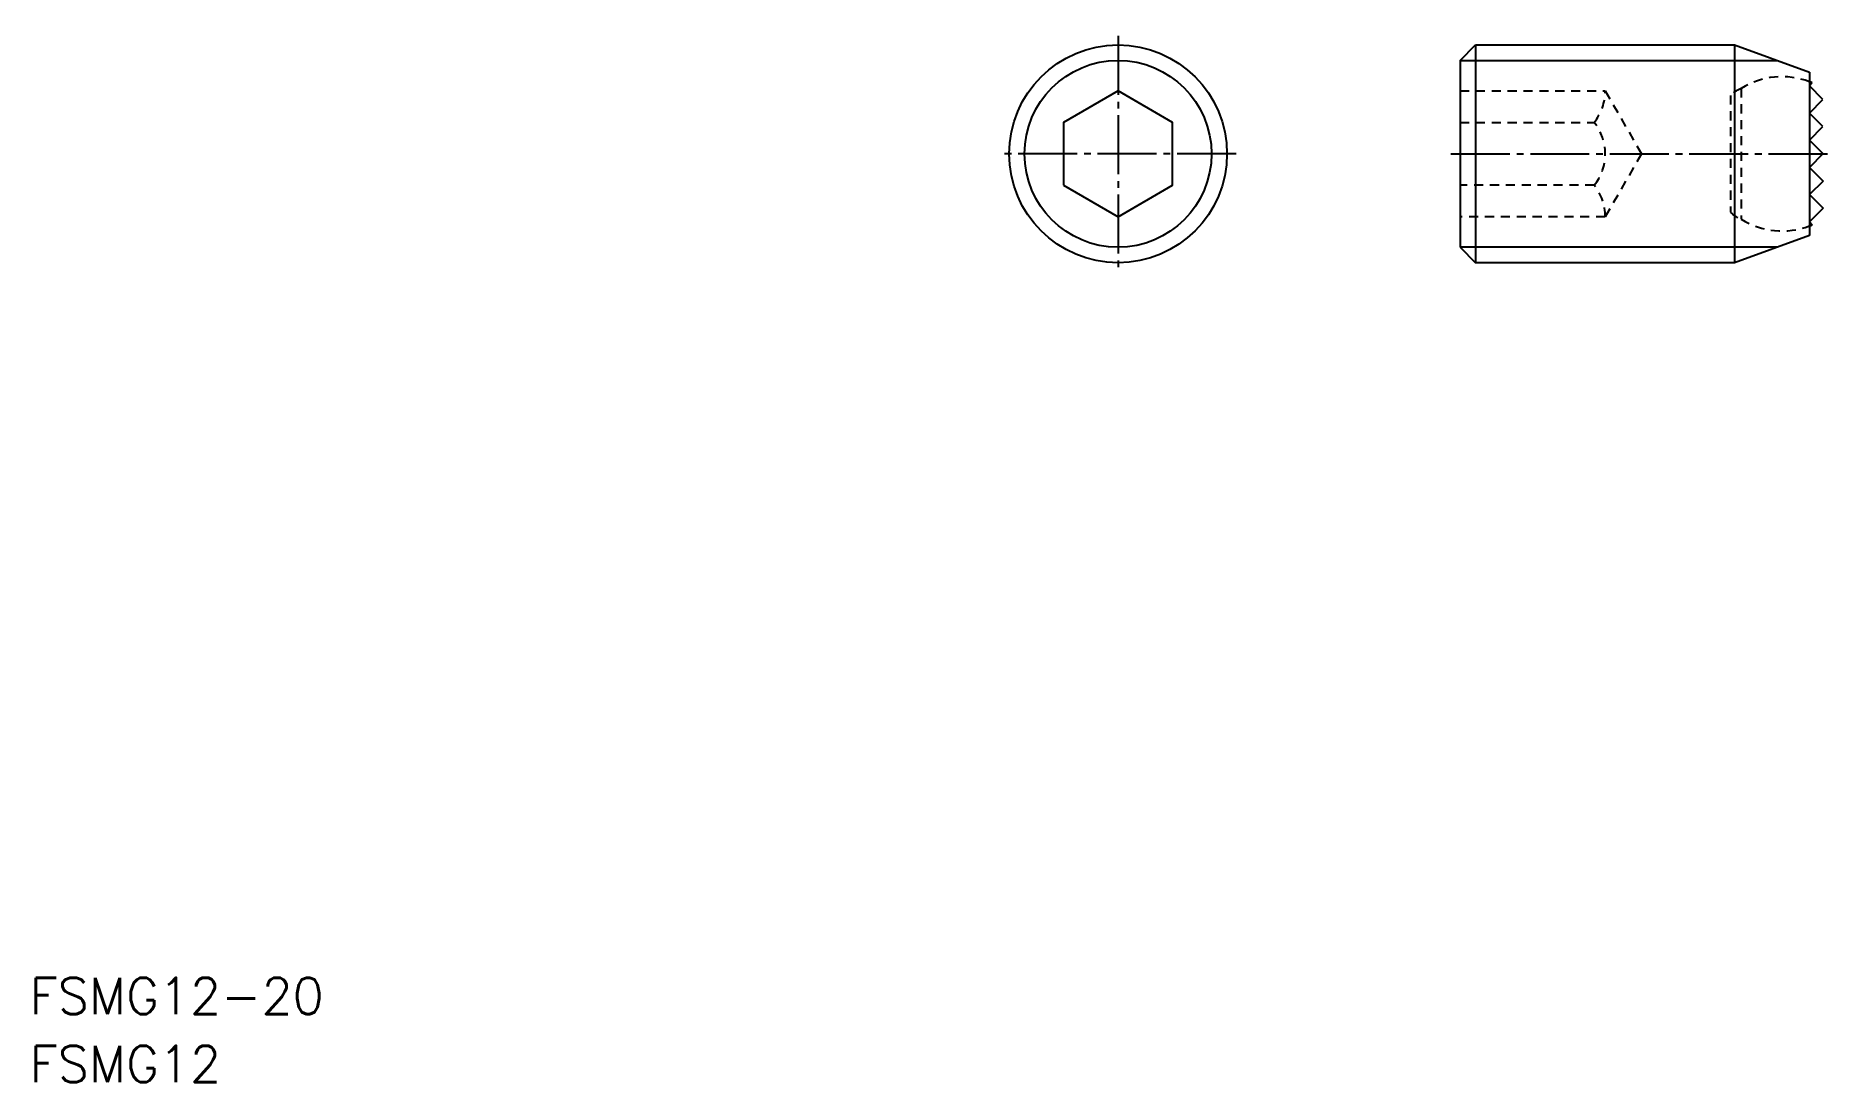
# Model space of a CAD drawing. Extents: x 2.8 to 101.8, y 2.5 to 60.2.
import ezdxf

# ---------------------------------------------------------------- set-up
doc = ezdxf.new("R2010")
doc.units = 0
doc.header["$LTSCALE"] = 0.25
doc.linetypes.add('CENTER', pattern=[17.5, 13, -1.5, 1.5, -1.5])
doc.linetypes.add('DASHED', pattern=[3.5, 2, -1.5])
doc.layers.get('0').update_dxf_attribs({"linetype": 'CONTINUOUS'})
doc.layers.add('CENTER', color=1, linetype='CENTER')
doc.styles.get("Standard").update_dxf_attribs({"font": 'txt.shx'})

msp = doc.modelspace()

# ---------------------------------------------------------------- linework, layer by layer
for p, q in [((81.311954, 58.815948), (82.161954, 59.665948)), ((82.161954, 59.665948), (82.161954, 47.665948)), ((82.161954, 59.665948), (96.441554, 59.665948)), ((96.441554, 59.665948), (96.441554, 47.665948)), ((96.441554, 59.665948), (100.562854, 58.165948)), ((81.311954, 58.815948), (81.311954, 48.515948)), ((100.562354, 57.416448), (100.723654, 57.577648)), ((101.311954, 56.665048), (100.562354, 57.416448)), ((100.562854, 58.165948), (100.562854, 49.165948)), ((100.562854, 55.915948), (101.311954, 56.665048)), ((101.311954, 55.165048), (100.562854, 55.915948)), ((83.161954, 55.397948), (83.161954, 55.398048)), ((85.011954, 55.397948), (85.012054, 55.397948)), ((100.562854, 54.415948), (101.311954, 55.165048)), ((101.312854, 53.665048), (100.562854, 54.415948)), ((101.311954, 53.665948), (100.562854, 52.915048)), ((100.562854, 52.915048), (101.312854, 52.165048)), ((101.312854, 52.165048), (100.562854, 51.416848)), ((100.562854, 51.416848), (101.312854, 50.665048)), ((101.312854, 50.665048), (100.562854, 49.916848)), ((100.562854, 49.916848), (100.723654, 49.754248)), ((81.311954, 48.515948), (82.161954, 47.665948)), ((100.562854, 49.165948), (96.441554, 47.665948)), ((96.441554, 47.665948), (82.161954, 47.665948))]:
    msp.add_line(p, q)
at = {"color": 3}
for p, q in [((81.311954, 58.815948), (98.776954, 58.815948)), ((98.776954, 48.515948), (81.311954, 48.515948))]:
    msp.add_line(p, q, dxfattribs=at)
at = {"color": 3, "linetype": 'DASHED'}
for p, q in [((81.311954, 57.130048), (89.311954, 57.130048)), ((89.311954, 57.130048), (91.311954, 53.665948)), ((96.212854, 56.885948), (96.212854, 50.445948)), ((96.811954, 57.271548), (96.811954, 50.060348)), ((81.311954, 55.397948), (88.711954, 55.397948)), ((91.311954, 53.665948), (89.311954, 50.201848)), ((88.711954, 51.933848), (81.311954, 51.933848)), ((89.311954, 50.201848), (81.311954, 50.201848))]:
    msp.add_line(p, q, dxfattribs=at)
msp.add_lwpolyline([(59.469454, 51.933948), (62.469454, 50.201848), (65.469454, 51.933948), (65.469454, 55.398048), (62.469454, 57.130048), (59.469454, 55.398048), (59.469454, 51.933948)])
msp.add_circle((62.469454, 53.665948), 6)
at = {"color": 3}
msp.add_circle((62.469454, 53.665948), 5.15, dxfattribs=at)
at = {"color": 3, "linetype": 'DASHED'}
for centre, radius, start, end in [((99.061954, 53.665948), 4.25, 69.319986, 121.965984), ((86.511954, 57.130048), 2.8, 321.787021, 0), ((97.659754, 55.295748), 2.15, 113.224997, 132.300023), ((86.511954, 53.665948), 2.8, 321.787021, 38.213306), ((86.511954, 50.201848), 2.8, 0, 38.213306), ((97.659754, 52.036148), 2.15, 227.700017, 246.774985), ((99.061954, 53.665948), 4.25, 238.033998, 290.679996)]:
    msp.add_arc(centre, radius, start, end, dxfattribs=at)
for start, end in [(66.984095, 69.319986), (290.679996, 293.016002)]:
    msp.add_arc((99.061954, 53.665948), 4.25, start, end)
at = {"layer": 'CENTER'}
for p, q in [((62.469454, 60.165948), (62.469454, 47.165948)), ((68.969454, 53.665948), (55.969454, 53.665948)), ((80.811954, 53.665948), (101.812854, 53.665948))]:
    msp.add_line(p, q, dxfattribs=at)

# ---------------------------------------------------------------- texts
for s, p in [('FSMG12-20', (2.5, 6.25)), ('FSMG12', (2.5, 2.5))]:
    msp.add_text(s, height=2).set_placement(p)

doc.saveas('drawing.dxf')
